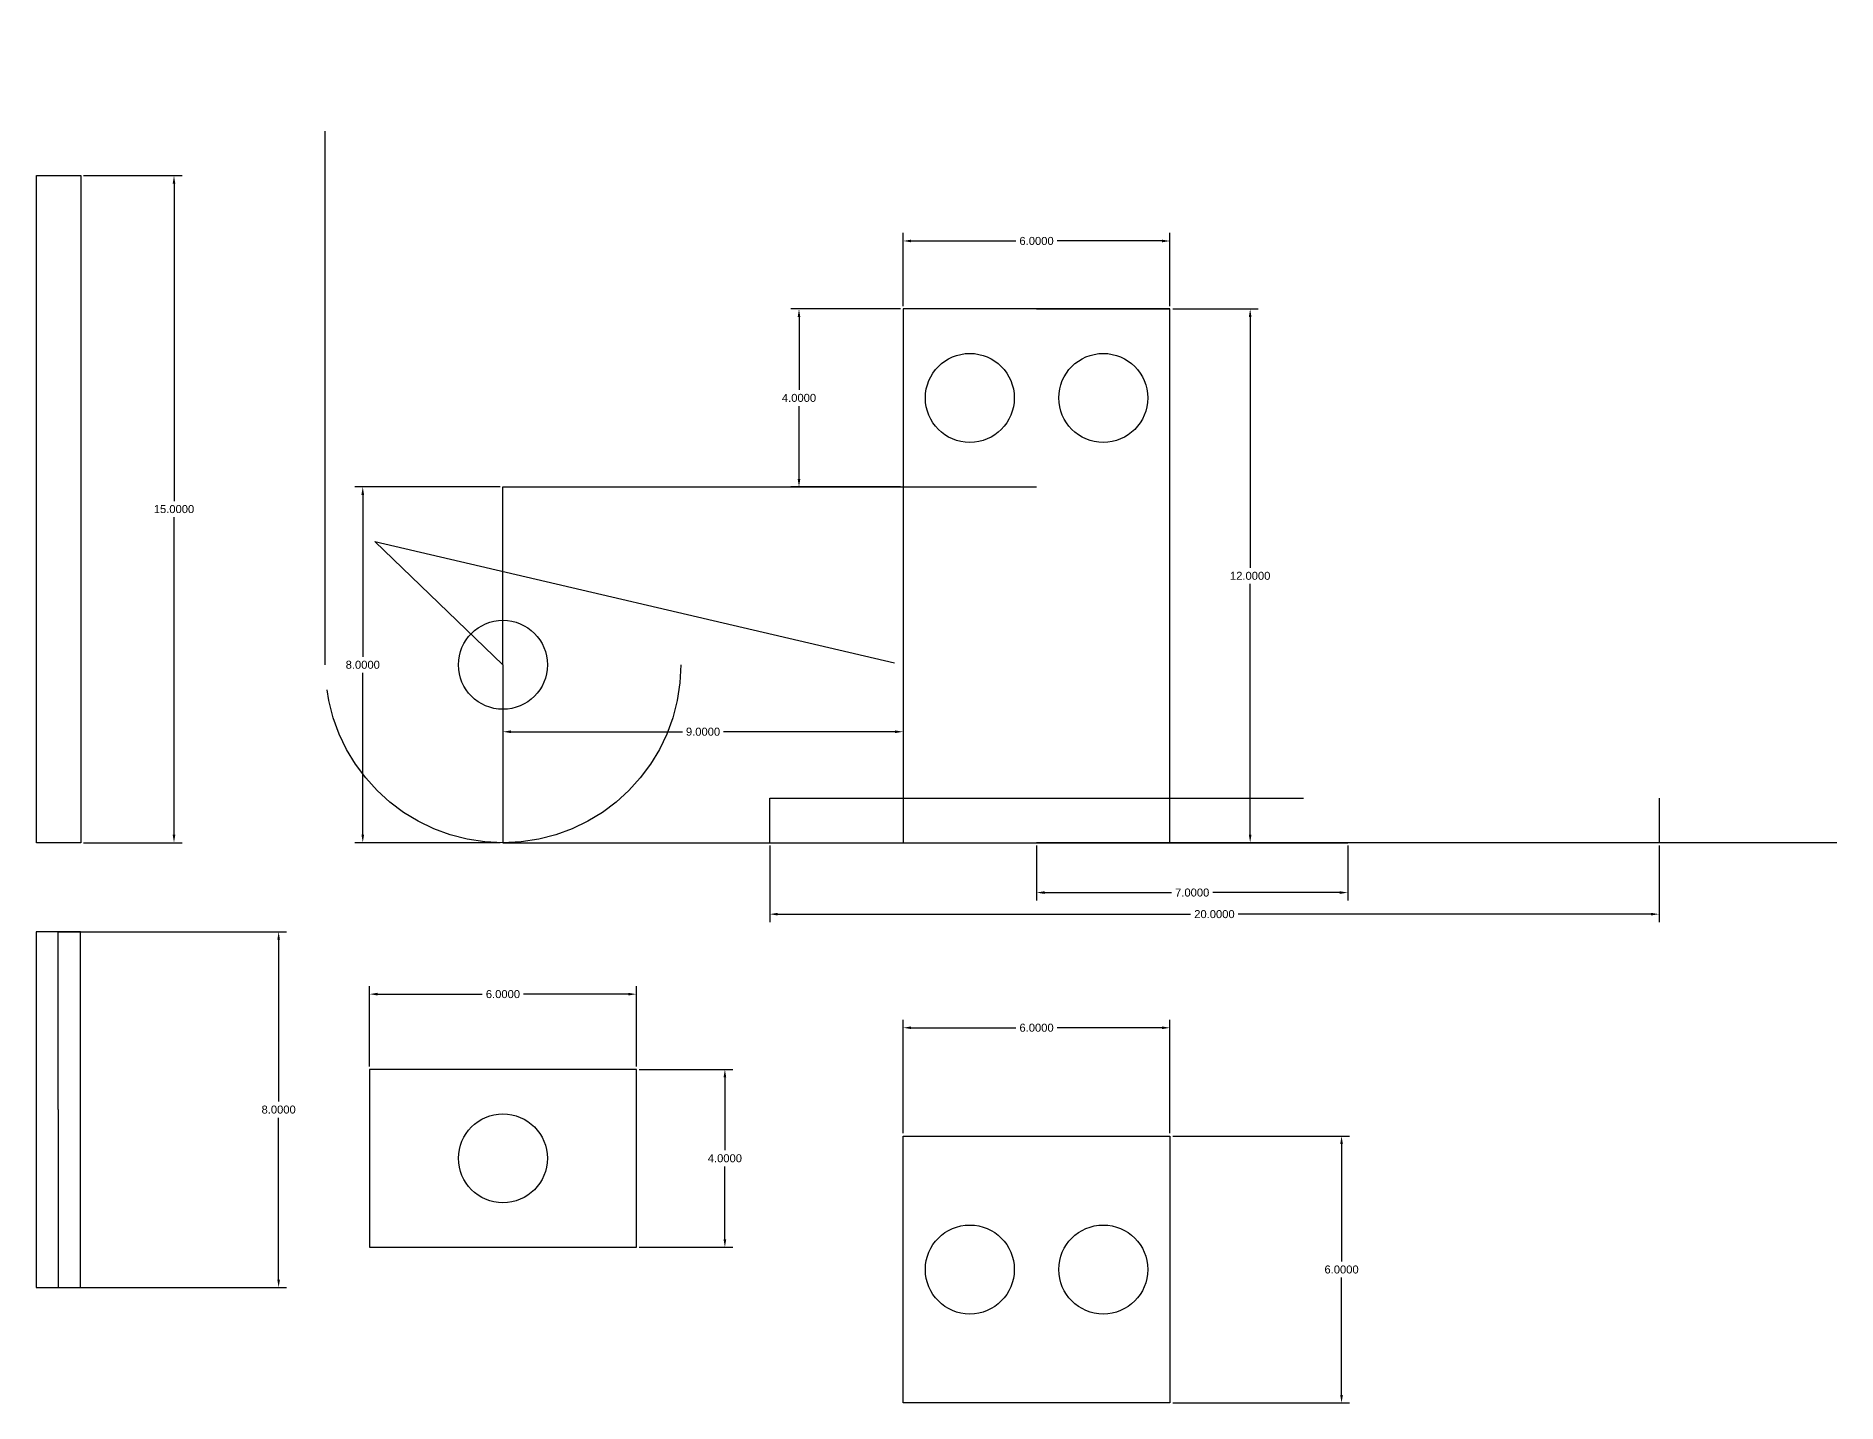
# Model space of a CAD drawing. Header units: centimetres. Extents: x -4 to 76.5, y -17.5 to 27.7.
# Drawn here: x 35.99 to 76.49, y -3 to 27.73 of the extents above; entities that cross this region are included whole.
import ezdxf

# ---------------------------------------------------------------- set-up
doc = ezdxf.new("R2010")
doc.units = ezdxf.units.CM
doc.header["$MEASUREMENT"] = 0
doc.linetypes.add('ACAD_ISO03W100', pattern=[30, 12, -18])
doc.layers.get('0').update_dxf_attribs({"linetype": 'ACAD_ISO03W100'})
doc.styles.get("Standard").update_dxf_attribs({"font": 'arial.ttf'})
doc.dimstyles.get("Standard").update_dxf_attribs({"dimtxt": 0.18, "dimasz": 0.18, "dimexe": 0.18, "dimexo": 0.0625, "dimgap": 0.09, "dimtad": 0, "dimtih": 1, "dimtoh": 1, "dimdec": 4, "dimzin": 0, "dimdsep": 46, "dimtxsty": 'Standard', "dimcen": 0.09, "dimadec": 0, "dimazin": 0, "dimtfac": 1, "dimtdec": 4, "dimtofl": 0, "dimtmove": 0, "dimatfit": 3, "dimfxl": 1, "dimtolj": 1, "dimtzin": 0, "dimarcsym": 0})

# ---------------------------------------------------------------- blocks, each defined once
blk = doc.blocks.new('*D6')
at = {"color": 0, "lineweight": -2, "transparency": 16777216}
for p, q in [((36.556, 7.595), (41.629, 7.595)), ((41.449, 7.415), (41.449, 3.777)), ((41.449, -0.225), (41.449, 3.413)), ((36.556, -0.405), (41.629, -0.405))]:
    blk.add_line(p, q, dxfattribs=at)
at = {"color": 0, "transparency": 16777216}
for points in [[(41.419, 7.415), (41.479, 7.415), (41.449, 7.595)], [(41.419, -0.225), (41.479, -0.225), (41.449, -0.405)]]:
    blk.add_solid(points, dxfattribs=at)
at = {"layer": 'Defpoints', "color": 0, "transparency": 16777216}
for p in [(36.493, 7.595), (36.493, -0.405), (41.449, -0.405)]:
    blk.add_point(p, dxfattribs=at)
at = {"color": 0, "transparency": 16777216, "insert": (41.449, 3.595), "char_height": 0.18, "attachment_point": 5}
blk.add_mtext('\\A1;8.0000', dxfattribs=at)
blk = doc.blocks.new('*D14')
at = {"color": 0, "lineweight": -2, "transparency": 16777216}
for p, q in [((46.431, 17.595), (43.161, 17.595)), ((43.341, 17.415), (43.341, 13.777)), ((43.341, 9.775), (43.341, 13.413)), ((46.431, 9.595), (43.161, 9.595))]:
    blk.add_line(p, q, dxfattribs=at)
at = {"color": 0, "transparency": 16777216}
for points in [[(43.311, 17.415), (43.371, 17.415), (43.341, 17.595)], [(43.311, 9.775), (43.371, 9.775), (43.341, 9.595)]]:
    blk.add_solid(points, dxfattribs=at)
at = {"layer": 'Defpoints', "color": 0, "transparency": 16777216}
for p in [(46.493, 17.595), (43.341, 9.595), (46.493, 9.595)]:
    blk.add_point(p, dxfattribs=at)
at = {"color": 0, "transparency": 16777216, "insert": (43.341, 13.595), "char_height": 0.18, "attachment_point": 5}
blk.add_mtext('\\A1;8.0000', dxfattribs=at)
blk = doc.blocks.new('*D15')
at = {"color": 0, "lineweight": -2, "transparency": 16777216}
for p, q in [((55.493, 21.658), (55.493, 23.303)), ((55.673, 23.123), (58.029, 23.123)), ((61.313, 23.123), (58.957, 23.123)), ((61.493, 21.658), (61.493, 23.303))]:
    blk.add_line(p, q, dxfattribs=at)
at = {"color": 0, "transparency": 16777216}
for points in [[(55.673, 23.153), (55.673, 23.093), (55.493, 23.123)], [(61.313, 23.153), (61.313, 23.093), (61.493, 23.123)]]:
    blk.add_solid(points, dxfattribs=at)
at = {"layer": 'Defpoints', "color": 0, "transparency": 16777216}
for p in [(61.493, 23.123), (55.493, 21.595), (61.493, 21.595)]:
    blk.add_point(p, dxfattribs=at)
at = {"color": 0, "transparency": 16777216, "insert": (58.493, 23.123), "char_height": 0.18, "attachment_point": 5}
blk.add_mtext('\\A1;6.0000', dxfattribs=at)
blk = doc.blocks.new('*D16')
at = {"color": 0, "lineweight": -2, "transparency": 16777216}
for p, q in [((61.556, 21.595), (63.477, 21.595)), ((63.297, 21.415), (63.297, 15.777)), ((63.297, 9.775), (63.297, 15.413)), ((61.556, 9.595), (63.477, 9.595))]:
    blk.add_line(p, q, dxfattribs=at)
at = {"color": 0, "transparency": 16777216}
for points in [[(63.267, 21.415), (63.327, 21.415), (63.297, 21.595)], [(63.267, 9.775), (63.327, 9.775), (63.297, 9.595)]]:
    blk.add_solid(points, dxfattribs=at)
at = {"layer": 'Defpoints', "color": 0, "transparency": 16777216}
for p in [(61.493, 21.595), (61.493, 9.595), (63.297, 9.595)]:
    blk.add_point(p, dxfattribs=at)
at = {"color": 0, "transparency": 16777216, "insert": (63.297, 15.595), "char_height": 0.18, "attachment_point": 5}
blk.add_mtext('\\A1;12.0000', dxfattribs=at)
blk = doc.blocks.new('*D17')
at = {"color": 0, "lineweight": -2, "transparency": 16777216}
for p, q in [((52.493, 9.533), (52.493, 7.809)), ((72.493, 9.533), (72.493, 7.809)), ((52.673, 7.989), (61.958, 7.989)), ((72.313, 7.989), (63.028, 7.989))]:
    blk.add_line(p, q, dxfattribs=at)
at = {"color": 0, "transparency": 16777216}
for points in [[(52.673, 8.019), (52.673, 7.959), (52.493, 7.989)], [(72.313, 8.019), (72.313, 7.959), (72.493, 7.989)]]:
    blk.add_solid(points, dxfattribs=at)
at = {"layer": 'Defpoints', "color": 0, "transparency": 16777216}
for p in [(52.493, 9.595), (72.493, 9.595), (72.493, 7.989)]:
    blk.add_point(p, dxfattribs=at)
at = {"color": 0, "transparency": 16777216, "insert": (62.493, 7.989), "char_height": 0.18, "attachment_point": 5}
blk.add_mtext('\\A1;20.0000', dxfattribs=at)
blk = doc.blocks.new('*D18')
at = {"color": 0, "lineweight": -2, "transparency": 16777216}
for p, q in [((58.493, 9.533), (58.493, 8.294)), ((65.493, 9.533), (65.493, 8.294)), ((58.673, 8.474), (61.53, 8.474)), ((65.313, 8.474), (62.456, 8.474))]:
    blk.add_line(p, q, dxfattribs=at)
at = {"color": 0, "transparency": 16777216}
for points in [[(58.673, 8.504), (58.673, 8.444), (58.493, 8.474)], [(65.313, 8.504), (65.313, 8.444), (65.493, 8.474)]]:
    blk.add_solid(points, dxfattribs=at)
at = {"layer": 'Defpoints', "color": 0, "transparency": 16777216}
for p in [(58.493, 9.595), (65.493, 9.595), (65.493, 8.474)]:
    blk.add_point(p, dxfattribs=at)
at = {"color": 0, "transparency": 16777216, "insert": (61.993, 8.474), "char_height": 0.18, "attachment_point": 5}
blk.add_mtext('\\A1;7.0000', dxfattribs=at)
blk = doc.blocks.new('*D19')
at = {"color": 0, "lineweight": -2, "transparency": 16777216}
for p, q in [((46.493, 13.533), (46.493, 11.91)), ((55.493, 13.533), (55.493, 11.91)), ((46.673, 12.09), (50.53, 12.09)), ((55.313, 12.09), (51.456, 12.09))]:
    blk.add_line(p, q, dxfattribs=at)
at = {"color": 0, "transparency": 16777216}
for points in [[(46.673, 12.12), (46.673, 12.06), (46.493, 12.09)], [(55.313, 12.12), (55.313, 12.06), (55.493, 12.09)]]:
    blk.add_solid(points, dxfattribs=at)
at = {"layer": 'Defpoints', "color": 0, "transparency": 16777216}
for p in [(46.493, 13.595), (55.493, 13.595), (55.493, 12.09)]:
    blk.add_point(p, dxfattribs=at)
at = {"color": 0, "transparency": 16777216, "insert": (50.993, 12.09), "char_height": 0.18, "attachment_point": 5}
blk.add_mtext('\\A1;9.0000', dxfattribs=at)
blk = doc.blocks.new('*D20')
at = {"color": 0, "lineweight": -2, "transparency": 16777216}
for p, q in [((55.431, 21.595), (52.971, 21.595)), ((53.151, 21.415), (53.151, 19.777)), ((53.151, 17.775), (53.151, 19.413)), ((55.431, 17.595), (52.971, 17.595))]:
    blk.add_line(p, q, dxfattribs=at)
at = {"color": 0, "transparency": 16777216}
for points in [[(53.121, 21.415), (53.181, 21.415), (53.151, 21.595)], [(53.121, 17.775), (53.181, 17.775), (53.151, 17.595)]]:
    blk.add_solid(points, dxfattribs=at)
at = {"layer": 'Defpoints', "color": 0, "transparency": 16777216}
for p in [(55.493, 21.595), (53.151, 17.595), (55.493, 17.595)]:
    blk.add_point(p, dxfattribs=at)
at = {"color": 0, "transparency": 16777216, "insert": (53.151, 19.595), "char_height": 0.18, "attachment_point": 5}
blk.add_mtext('\\A1;4.0000', dxfattribs=at)
blk = doc.blocks.new('*D21')
at = {"color": 0, "lineweight": -2, "transparency": 16777216}
for p, q in [((43.493, 4.563), (43.493, 6.371)), ((43.673, 6.191), (46.029, 6.191)), ((49.313, 6.191), (46.957, 6.191)), ((49.493, 4.563), (49.493, 6.371))]:
    blk.add_line(p, q, dxfattribs=at)
at = {"color": 0, "transparency": 16777216}
for points in [[(43.673, 6.221), (43.673, 6.161), (43.493, 6.191)], [(49.313, 6.221), (49.313, 6.161), (49.493, 6.191)]]:
    blk.add_solid(points, dxfattribs=at)
at = {"layer": 'Defpoints', "color": 0, "transparency": 16777216}
for p in [(49.493, 6.191), (43.493, 4.5), (49.493, 4.5)]:
    blk.add_point(p, dxfattribs=at)
at = {"color": 0, "transparency": 16777216, "insert": (46.493, 6.191), "char_height": 0.18, "attachment_point": 5}
blk.add_mtext('\\A1;6.0000', dxfattribs=at)
blk = doc.blocks.new('*D22')
at = {"color": 0, "lineweight": -2, "transparency": 16777216}
for p, q in [((49.556, 4.5), (51.664, 4.5)), ((51.484, 4.32), (51.484, 2.682)), ((51.484, 0.68), (51.484, 2.318)), ((49.556, 0.5), (51.664, 0.5))]:
    blk.add_line(p, q, dxfattribs=at)
at = {"color": 0, "transparency": 16777216}
for points in [[(51.454, 4.32), (51.514, 4.32), (51.484, 4.5)], [(51.454, 0.68), (51.514, 0.68), (51.484, 0.5)]]:
    blk.add_solid(points, dxfattribs=at)
at = {"layer": 'Defpoints', "color": 0, "transparency": 16777216}
for p in [(49.493, 4.5), (49.493, 0.5), (51.484, 0.5)]:
    blk.add_point(p, dxfattribs=at)
at = {"color": 0, "transparency": 16777216, "insert": (51.484, 2.5), "char_height": 0.18, "attachment_point": 5}
blk.add_mtext('\\A1;4.0000', dxfattribs=at)
blk = doc.blocks.new('*D23')
at = {"color": 0, "lineweight": -2, "transparency": 16777216}
for p, q in [((55.493, 3.063), (55.493, 5.615)), ((55.673, 5.435), (58.029, 5.435)), ((61.313, 5.435), (58.957, 5.435)), ((61.493, 3.063), (61.493, 5.615))]:
    blk.add_line(p, q, dxfattribs=at)
at = {"color": 0, "transparency": 16777216}
for points in [[(55.673, 5.465), (55.673, 5.405), (55.493, 5.435)], [(61.313, 5.465), (61.313, 5.405), (61.493, 5.435)]]:
    blk.add_solid(points, dxfattribs=at)
at = {"layer": 'Defpoints', "color": 0, "transparency": 16777216}
for p in [(61.493, 5.435), (55.493, 3), (61.493, 3)]:
    blk.add_point(p, dxfattribs=at)
at = {"color": 0, "transparency": 16777216, "insert": (58.493, 5.435), "char_height": 0.18, "attachment_point": 5}
blk.add_mtext('\\A1;6.0000', dxfattribs=at)
blk = doc.blocks.new('*D24')
at = {"color": 0, "lineweight": -2, "transparency": 16777216}
for p, q in [((61.556, 3), (65.532, 3)), ((65.352, 2.82), (65.352, 0.182)), ((65.352, -2.82), (65.352, -0.182)), ((61.556, -3), (65.532, -3))]:
    blk.add_line(p, q, dxfattribs=at)
at = {"color": 0, "transparency": 16777216}
for points in [[(65.322, 2.82), (65.382, 2.82), (65.352, 3)], [(65.322, -2.82), (65.382, -2.82), (65.352, -3)]]:
    blk.add_solid(points, dxfattribs=at)
at = {"layer": 'Defpoints', "color": 0, "transparency": 16777216}
for p in [(61.493, 3), (61.493, -3), (65.352, -3)]:
    blk.add_point(p, dxfattribs=at)
at = {"color": 0, "transparency": 16777216, "insert": (65.352, 0), "char_height": 0.18, "attachment_point": 5}
blk.add_mtext('\\A1;6.0000', dxfattribs=at)
blk = doc.blocks.new('*D26')
at = {"color": 0, "lineweight": -2, "transparency": 16777216}
for p, q in [((37.064, 24.595), (39.276, 24.595)), ((39.096, 24.415), (39.096, 17.277)), ((39.096, 9.775), (39.096, 16.913)), ((37.064, 9.595), (39.276, 9.595))]:
    blk.add_line(p, q, dxfattribs=at)
at = {"color": 0, "transparency": 16777216}
for points in [[(39.066, 24.415), (39.126, 24.415), (39.096, 24.595)], [(39.066, 9.775), (39.126, 9.775), (39.096, 9.595)]]:
    blk.add_solid(points, dxfattribs=at)
at = {"layer": 'Defpoints', "color": 0, "transparency": 16777216}
for p in [(37.001, 24.595), (37.001, 9.595), (39.096, 9.595)]:
    blk.add_point(p, dxfattribs=at)
at = {"color": 0, "transparency": 16777216, "insert": (39.096, 17.095), "char_height": 0.18, "attachment_point": 5}
blk.add_mtext('\\A1;15.0000', dxfattribs=at)

msp = doc.modelspace()

# ---------------------------------------------------------------- linework, layer by layer
for p, q in [((42.49307, 13.59505), (42.49307, 27.73083)), ((36.00113, 19.59505), (36.00113, 24.59505)), ((36.00113, 24.59505), (37.00113, 24.59505)), ((37.00113, 24.59505), (37.00113, 19.59505)), ((58.49307, 21.59505), (55.49307, 21.59505)), ((55.49307, 21.59505), (55.49307, 9.59505)), ((58.49307, 21.59505), (61.49307, 21.59505)), ((61.49307, 21.59505), (58.49307, 21.59505)), ((61.49307, 9.59505), (61.49307, 21.59505)), ((36.00113, 9.59505), (36.00113, 19.59505)), ((37.00113, 19.59505), (37.00113, 9.59505)), ((46.49307, 13.59505), (46.49307, 17.59505)), ((46.49307, 17.59505), (61.49307, 17.59505)), ((46.49307, 13.59505), (43.60899, 16.3667)), ((43.60899, 16.3667), (55.49307, 13.59505)), ((46.49307, 13.59505), (46.49307, 9.59505)), ((52.49307, 9.59505), (52.49307, 10.59505)), ((52.49307, 10.59505), (72.49307, 10.59505)), ((72.49307, 10.59505), (72.49307, 9.59505)), ((37.00113, 9.59505), (36.00113, 9.59505)), ((46.49307, 9.59505), (76.49307, 9.59505)), ((46.49307, 9.59505), (52.49307, 9.59505)), ((55.49307, 9.59505), (61.49307, 9.59505)), ((65.49307, 9.59505), (58.49307, 9.59505)), ((58.49307, 9.59505), (65.49307, 9.59505)), ((72.49307, 9.59505), (65.49307, 9.59505)), ((76.49307, 9.59505), (72.49307, 9.59505)), ((36.99307, 7.59505), (35.99307, 7.59505)), ((35.99307, 7.59505), (35.99307, -0.40495)), ((36.49307, 3.59505), (36.49307, 7.59505)), ((36.49307, 7.59505), (36.99307, 7.59505)), ((36.99307, -0.40495), (36.99307, 7.59505)), ((49.49307, 4.5), (43.49307, 4.5)), ((43.49307, 4.5), (43.49307, 0.5)), ((49.49307, 0.5), (49.49307, 4.5)), ((36.49307, 3.59505), (36.49307, -0.40495)), ((55.49307, 0), (55.49307, 3)), ((55.49307, 3), (61.49307, 3)), ((61.49307, 3), (61.49307, -3)), ((43.49307, 0.5), (46.49307, 0.5)), ((46.49307, 0.5), (49.49307, 0.5)), ((46.49307, 0.5), (46.49307, 0.5)), ((55.49307, -3), (55.49307, 0)), ((35.99307, -0.40495), (36.99307, -0.40495)), ((61.49307, -3), (55.49307, -3))]:
    msp.add_line(p, q)
for centre, radius in [((56.99307, 19.59505), 1), ((59.99307, 19.59505), 1), ((46.49307, 13.59505), 4), ((46.49307, 13.59505), 1), ((46.49307, 2.5), 1), ((56.99307, 0), 1), ((59.99307, 0), 1)]:
    msp.add_circle(centre, radius)

# ---------------------------------------------------------------- dimensions: what is measured, and where the dimension line sits
for base, p1, p2, picture, middle in [((39.09647, 9.59505), (37.00113, 24.59505), (37.00113, 9.59505), '*D26', (39.09647, 17.09505)), ((53.15134, 17.59505), (55.49307, 21.59505), (55.49307, 17.59505), '*D20', (53.15134, 19.59505)), ((63.29698, 9.59505), (61.49307, 21.59505), (61.49307, 9.59505), '*D16', (63.29698, 15.59505)), ((43.3414, 9.59505), (46.49307, 17.59505), (46.49307, 9.59505), '*D14', (43.3414, 13.59505)), ((41.44875, -0.40495), (36.49307, 7.59505), (36.49307, -0.40495), '*D6', (41.44875, 3.59505)), ((65.35172, -3), (61.49307, 3), (61.49307, -3), '*D24', (65.35172, 0))]:
    dim = msp.add_linear_dim(base=base, p1=p1, p2=p2, angle=90, dimstyle='Standard')
    dim.commit()
    dim.dimension.update_dxf_attribs({"geometry": picture, "text_midpoint": middle})
for base, p1, p2, picture, middle in [((61.49307, 23.12318), (55.49307, 21.59505), (61.49307, 21.59505), '*D15', (58.49307, 23.12318)), ((55.49307, 12.08976), (46.49307, 13.59505), (55.49307, 13.59505), '*D19', (50.99307, 12.08976)), ((72.49307, 7.9895), (52.49307, 9.59505), (72.49307, 9.59505), '*D17', (62.49307, 7.9895)), ((65.49307, 8.47408), (58.49307, 9.59505), (65.49307, 9.59505), '*D18', (61.99307, 8.47408)), ((49.49307, 6.19052), (43.49307, 4.5), (49.49307, 4.5), '*D21', (46.49307, 6.19052)), ((61.49307, 5.4353), (55.49307, 3), (61.49307, 3), '*D23', (58.49307, 5.4353))]:
    dim = msp.add_linear_dim(base=base, p1=p1, p2=p2, dimstyle='Standard')
    dim.commit()
    dim.dimension.update_dxf_attribs({"geometry": picture, "text_midpoint": middle})
dim = msp.add_aligned_dim(p1=(49.49307, 4.5), p2=(49.49307, 0.5), distance=1.99104, dimstyle='Standard')
dim.commit()
dim.dimension.update_dxf_attribs({"geometry": '*D22', "text_midpoint": (51.48411, 2.5)})

doc.saveas('drawing.dxf')
